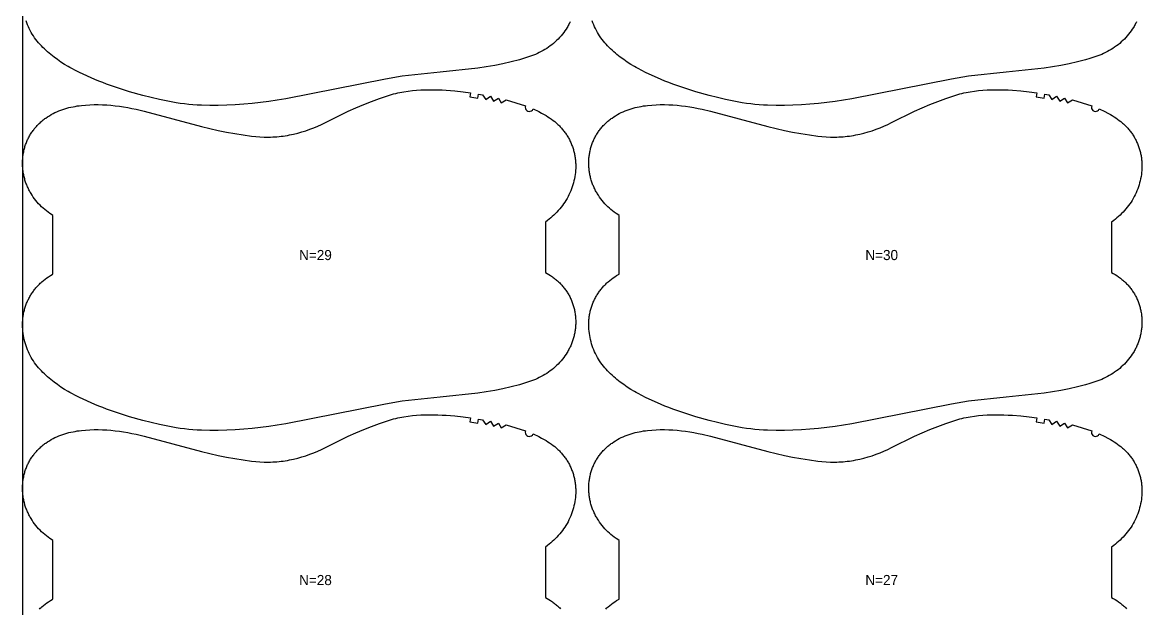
# Model space of a CAD drawing. Header units: inches. Extents: x -5 to 1955, y -83 to 1064.
# Drawn here: x -5 to 552, y 485 to 774 of the extents above; entities that cross this region are included whole.
import ezdxf

# ---------------------------------------------------------------- set-up
doc = ezdxf.new("R2010")
doc.units = ezdxf.units.IN

msp = doc.modelspace()

# ---------------------------------------------------------------- linework, layer by layer
at = {"layer": '1'}
for points in [[(-4.8683, -82.9227), (1954.9181, -82.9227), (1954.9181, 1063.9316), (-4.8683, 1063.9316), (-4.8683, -82.9227)], [(247.5715, 731.761), (250.3776, 730.4587), (251.7537, 729.7508), (253.1094, 729.0025), (254.0142, 728.4719), (254.9068, 727.9207), (255.785, 727.3476), (256.6469, 726.7513), (257.4902, 726.1307), (258.3131, 725.4845), (259.1134, 724.8114), (259.5044, 724.4644), (259.8891, 724.1102), (260.267, 723.7488), (260.6382, 723.3802), (261.0024, 723.0045), (261.3596, 722.622), (261.7096, 722.2328), (262.0523, 721.837), (262.3877, 721.4348), (262.7155, 721.0264), (263.0356, 720.6118), (263.348, 720.1913), (263.6525, 719.765), (263.949, 719.333), (264.2374, 718.8955), (264.5175, 718.4527), (264.7893, 718.0047), (265.0525, 717.5517), (265.3071, 717.0938), (265.5531, 716.6312), (265.7903, 716.164), (266.0186, 715.6925), (266.238, 715.2168), (266.4484, 714.737), (266.6498, 714.2535), (266.842, 713.7662), (267.0249, 713.2755), (267.1985, 712.7815), (267.3628, 712.2843), (267.5176, 711.7841), (267.6628, 711.2812), (267.7984, 710.7756), (267.9244, 710.2676), (268.0405, 709.7573), (268.1468, 709.245), (268.2434, 708.7307), (268.3302, 708.2146), (268.4074, 707.697), (268.4751, 707.178), (268.5332, 706.6578), (268.5819, 706.1365), (268.6213, 705.6144), (268.6514, 705.0916), (268.6723, 704.5682), (268.6867, 703.5208), (268.6653, 702.4733), (268.6084, 701.4274), (268.5167, 700.3842), (268.3908, 699.3448), (268.2311, 698.3101), (268.0383, 697.2809), (267.8129, 696.2581), (267.5554, 695.2427), (267.2663, 694.2354), (266.9463, 693.2373), (266.5957, 692.2492), (266.2147, 691.2724), (265.8034, 690.3082), (265.3617, 689.358), (264.8898, 688.4229), (264.3876, 687.5044), (263.8553, 686.6037), (263.2928, 685.7222), (262.7005, 684.8608), (262.08, 684.0193), (261.4332, 683.1973), (260.7622, 682.394), (260.0687, 681.6091), (259.3547, 680.842), (258.6222, 680.0921), (257.873, 679.3588), (257.1089, 678.6418), (256.3309, 677.9404), (255.5396, 677.2542), (254.7358, 676.5827), (253.6867, 675.7516), (253.6867, 650.9344), (254.5088, 650.4879), (255.4123, 649.9575), (256.2973, 649.3966), (257.1624, 648.8056), (257.5869, 648.4989), (258.0058, 648.1846), (258.419, 647.863), (258.8263, 647.5339), (259.2274, 647.1974), (259.6221, 646.8535), (260.0103, 646.5023), (260.3918, 646.1437), (260.7665, 645.7779), (261.134, 645.4049), (261.4944, 645.0249), (261.8474, 644.638), (262.1929, 644.2444), (262.5307, 643.8442), (262.8608, 643.4376), (263.1829, 643.0247), (263.4969, 642.6056), (263.8027, 642.1805), (264.1001, 641.7495), (264.3889, 641.3128), (264.669, 640.8705), (264.9403, 640.4228), (265.2027, 639.9698), (265.4558, 639.5117), (265.6997, 639.0485), (265.9343, 638.5806), (266.1595, 638.108), (266.3754, 637.631), (266.5818, 637.1499), (266.7787, 636.6647), (266.9661, 636.1758), (267.144, 635.6833), (267.3124, 635.1873), (267.4711, 634.6883), (267.6202, 634.1862), (267.7595, 633.6813), (267.8892, 633.1739), (268.0092, 632.6641), (268.1193, 632.1522), (268.2196, 631.6382), (268.3101, 631.1225), (268.3908, 630.6053), (268.4616, 630.0866), (268.5228, 629.5666), (268.5742, 629.0456), (268.6159, 628.5237), (268.648, 628.0011), (268.6705, 627.478), (268.6834, 626.9545), (268.6867, 626.4307), (268.6806, 625.907), (268.665, 625.3834), (268.64, 624.8602), (268.6056, 624.3374), (268.5619, 623.8153), (268.5088, 623.2941), (268.4464, 622.7739), (268.3748, 622.2549), (268.2939, 621.7373), (268.2038, 621.2212), (268.1044, 620.7069), (267.9959, 620.1945), (267.8781, 619.6841), (267.7512, 619.176), (267.6151, 618.6704), (267.4699, 618.1674), (267.3156, 617.6671), (267.1521, 617.1699), (266.9795, 616.6757), (266.7979, 616.185), (266.6071, 615.6977), (266.4074, 615.214), (266.1986, 614.7343), (265.9809, 614.2584), (265.7545, 613.7866), (265.5195, 613.319), (265.2761, 612.8556), (265.0244, 612.3966), (264.7646, 611.942), (264.4968, 611.4919), (263.938, 610.6058), (263.3492, 609.739), (262.7316, 608.8924), (262.0864, 608.0666), (261.4148, 607.2625), (260.7178, 606.4807), (259.9961, 605.7216), (259.2507, 604.986), (258.4824, 604.2743), (257.6921, 603.5872), (256.8807, 602.9251), (256.0489, 602.2888), (255.1978, 601.6785), (254.3284, 601.0946), (253.4417, 600.537), (252.5388, 600.0058), (251.6209, 599.501), (250.6891, 599.0228), (249.7443, 598.5711), (248.7877, 598.146), (247.8204, 597.7472), (246.8436, 597.3725), (245.8583, 597.0196), (244.8659, 596.6858), (242.8639, 596.0659), (240.8469, 595.4929), (236.7924, 594.4351), (232.7126, 593.4889), (228.6062, 592.6595), (224.4759, 591.9582), (220.3264, 591.3869), (201.58, 589.3975), (182.8445, 587.3075), (174.5743, 585.9662), (125.2664, 576.1737), (121.1306, 575.5076), (116.9826, 574.918), (108.6629, 573.9283), (104.4901, 573.5569), (100.3106, 573.2712), (96.1264, 573.0659), (91.9389, 572.9423), (87.7492, 572.9087), (83.5611, 572.9972), (81.4691, 573.0984), (79.3795, 573.2406), (77.2932, 573.4247), (75.2112, 573.6519), (73.1343, 573.9222), (71.0628, 574.233), (66.9371, 574.9621), (62.8353, 575.8132), (58.7559, 576.7661), (54.6975, 577.8056), (48.0808, 579.6938), (42.6569, 581.4024), (38.684, 582.7358), (36.7124, 583.4427), (34.7561, 584.1881), (32.8173, 584.9772), (30.8924, 585.8011), (23.2468, 589.2384), (21.3594, 590.146), (19.4987, 591.104), (18.5811, 591.6069), (17.6725, 592.1262), (15.882, 593.2115), (14.1273, 594.3552), (12.4079, 595.5527), (10.7247, 596.8007), (9.0827, 598.1015), (8.2789, 598.773), (7.4876, 599.4592), (6.7096, 600.1606), (5.9455, 600.8776), (5.1963, 601.6109), (4.4638, 602.3608), (3.7498, 603.1279), (3.0563, 603.9128), (2.3853, 604.7161), (1.7385, 605.5381), (1.118, 606.3796), (0.5257, 607.241), (-0.0368, 608.1225), (-0.5691, 609.0232), (-1.0713, 609.9417), (-1.5432, 610.8768), (-1.9849, 611.827), (-2.3962, 612.7912), (-2.7772, 613.768), (-3.1278, 614.7561), (-3.4478, 615.7542), (-3.7369, 616.7615), (-3.9944, 617.7769), (-4.2198, 618.7997), (-4.4126, 619.8289), (-4.5723, 620.8636), (-4.6982, 621.903), (-4.7899, 622.9462), (-4.8468, 623.9921), (-4.8683, 625.0396), (-4.8538, 626.0871), (-4.8329, 626.6104), (-4.8028, 627.1332), (-4.7634, 627.6553), (-4.7147, 628.1766), (-4.6566, 628.6968), (-4.5889, 629.2158), (-4.5117, 629.7334), (-4.4249, 630.2495), (-4.3283, 630.7638), (-4.222, 631.2761), (-4.1059, 631.7864), (-3.98, 632.2944), (-3.8443, 632.8), (-3.6991, 633.3029), (-3.5443, 633.8031), (-3.3801, 634.3003), (-3.2064, 634.7943), (-3.0235, 635.285), (-2.8313, 635.7723), (-2.63, 636.2558), (-2.4195, 636.7356), (-2.2001, 637.2113), (-1.9718, 637.6828), (-1.7346, 638.15), (-1.4887, 638.6126), (-1.234, 639.0705), (-0.9708, 639.5236), (-0.699, 639.9715), (-0.4189, 640.4144), (-0.1305, 640.8518), (0.166, 641.2838), (0.4705, 641.7101), (0.7829, 642.1306), (1.103, 642.5452), (1.4308, 642.9536), (1.7662, 643.3558), (2.1089, 643.7516), (2.4589, 644.1408), (2.8161, 644.5233), (3.1803, 644.899), (3.5515, 645.2676), (3.9294, 645.629), (4.314, 645.9832), (4.7051, 646.3302), (5.5054, 647.0033), (6.3282, 647.6495), (7.1716, 648.2701), (8.0335, 648.8664), (8.9117, 649.4395), (9.8043, 649.9907), (10.1317, 650.1827), (10.1317, 679.1723), (9.4901, 679.5758), (8.6207, 680.1597), (7.7696, 680.77), (6.9378, 681.4063), (6.1264, 682.0684), (5.3361, 682.7555), (4.5678, 683.4672), (3.8224, 684.2028), (3.1007, 684.9619), (2.4037, 685.7437), (1.7321, 686.5478), (1.0869, 687.3736), (0.4693, 688.2202), (-0.1195, 689.087), (-0.6784, 689.9731), (-0.9461, 690.4232), (-1.2059, 690.8778), (-1.4576, 691.3368), (-1.701, 691.8002), (-1.936, 692.2678), (-2.1624, 692.7396), (-2.3801, 693.2154), (-2.5889, 693.6952), (-2.7886, 694.1788), (-2.9794, 694.6661), (-3.161, 695.1569), (-3.3336, 695.6511), (-3.4971, 696.1483), (-3.6514, 696.6486), (-3.7966, 697.1516), (-3.9327, 697.6572), (-4.0596, 698.1653), (-4.1774, 698.6757), (-4.2859, 699.1881), (-4.3853, 699.7024), (-4.4754, 700.2185), (-4.5563, 700.7361), (-4.6279, 701.2551), (-4.6903, 701.7753), (-4.7434, 702.2965), (-4.7871, 702.8186), (-4.8215, 703.3414), (-4.8465, 703.8646), (-4.8621, 704.3882), (-4.8683, 704.9119), (-4.8649, 705.4357), (-4.852, 705.9592), (-4.8295, 706.4823), (-4.7974, 707.0049), (-4.7557, 707.5268), (-4.7043, 708.0478), (-4.6431, 708.5678), (-4.5723, 709.0865), (-4.4916, 709.6037), (-4.4011, 710.1194), (-4.3008, 710.6333), (-4.1907, 711.1453), (-4.0707, 711.6551), (-3.9411, 712.1625), (-3.8017, 712.6674), (-3.6526, 713.1694), (-3.4939, 713.6685), (-3.3255, 714.1645), (-3.1476, 714.657), (-2.9602, 715.1459), (-2.7633, 715.6311), (-2.5569, 716.1122), (-2.341, 716.5892), (-2.1158, 717.0617), (-1.8812, 717.5297), (-1.6373, 717.9929), (-1.3842, 718.451), (-1.1219, 718.904), (-0.8506, 719.3517), (-0.5704, 719.794), (-0.2816, 720.2307), (0.0158, 720.6617), (0.3216, 721.0868), (0.6356, 721.5059), (0.9577, 721.9188), (1.2877, 722.3254), (1.6256, 722.7256), (1.9711, 723.1192), (2.3241, 723.5061), (2.6845, 723.8861), (3.052, 724.2591), (3.4266, 724.6249), (3.8082, 724.9835), (4.1964, 725.3347), (4.5911, 725.6786), (4.9922, 726.0151), (5.3995, 726.3442), (5.8126, 726.6658), (6.2316, 726.9801), (6.6561, 727.2868), (7.5211, 727.8778), (8.4062, 728.4387), (9.3097, 728.9691), (10.2302, 729.4691), (11.1662, 729.9383), (12.1166, 730.3774), (13.0801, 730.7867), (14.0556, 731.1667), (15.042, 731.518), (16.0381, 731.841), (17.0429, 732.1363), (18.055, 732.4044), (19.0736, 732.6458), (20.0978, 732.8617), (21.127, 733.0536), (22.1604, 733.2226), (23.1976, 733.37), (24.2377, 733.4973), (26.3243, 733.6965), (28.4154, 733.8291), (30.5089, 733.8979), (32.6032, 733.9043), (34.6965, 733.8496), (36.7874, 733.7356), (38.875, 733.5665), (40.9584, 733.3468), (43.0368, 733.0811), (45.1094, 732.7731), (47.175, 732.423), (49.2324, 732.0298), (51.2807, 731.5927), (55.3499, 730.6003), (83.6945, 723.075), (87.7681, 722.0968), (91.8587, 721.1916), (95.9658, 720.3655), (100.0874, 719.6159), (104.2223, 718.946), (108.3746, 718.3907), (110.4587, 718.1704), (112.5471, 718.001), (114.6385, 717.8941), (115.685, 717.8677), (116.7316, 717.8612), (117.7783, 717.8758), (118.8247, 717.9115), (119.8703, 717.9679), (120.9148, 718.0446), (121.9578, 718.1413), (122.9988, 718.2576), (124.0375, 718.3933), (125.0734, 718.5478), (126.1062, 718.721), (127.1357, 718.9121), (129.1845, 719.3465), (131.2185, 719.8468), (133.2369, 720.4087), (135.2384, 721.0288), (137.2207, 721.7069), (139.1815, 722.4436), (141.1182, 723.2396), (143.0299, 724.093), (144.9213, 724.992), (156.1649, 730.6102), (159.9785, 732.3435), (163.8388, 733.9717), (167.7346, 735.5103), (171.6644, 736.9632), (173.6427, 737.6552), (175.6326, 738.311), (177.6373, 738.9158), (178.6462, 739.1943), (179.6598, 739.4545), (180.6785, 739.6948), (181.7019, 739.9155), (182.7295, 740.117), (183.7608, 740.2999), (185.8328, 740.6121), (187.9139, 740.8564), (190.0006, 741.0377), (192.0913, 741.162), (194.1846, 741.2358), (196.2793, 741.2656), (198.3741, 741.2567), (200.4683, 741.21), (202.5611, 741.1251), (204.6519, 741.0017), (208.8255, 740.6453), (212.9884, 740.1729), (216.6596, 739.6846), (216.3787, 737.7044), (220.2927, 737.1089), (220.614, 739.0829), (222.5863, 738.7508), (224.1874, 736.4298), (226.5182, 738.0157), (228.0542, 735.6532), (230.4277, 737.1712), (231.8896, 734.7628), (234.3091, 736.2061), (239.0998, 734.7783), (243.8571, 733.243), (243.728, 732.6365), (243.7908, 732.0196), (244.0396, 731.4517), (244.4504, 730.9872), (244.9837, 730.6709), (245.5883, 730.5332), (246.206, 730.5873), (246.7774, 730.8281), (247.2476, 731.2323), (247.5715, 731.761)], [(527.5715, 731.761), (530.3776, 730.4587), (531.7537, 729.7508), (533.1094, 729.0025), (534.0142, 728.4719), (534.9068, 727.9207), (535.785, 727.3476), (536.6469, 726.7513), (537.4902, 726.1307), (538.3131, 725.4845), (539.1134, 724.8114), (539.5044, 724.4644), (539.8891, 724.1102), (540.267, 723.7488), (540.6382, 723.3802), (541.0024, 723.0045), (541.3596, 722.622), (541.7096, 722.2328), (542.0523, 721.837), (542.3877, 721.4348), (542.7155, 721.0264), (543.0356, 720.6118), (543.348, 720.1913), (543.6525, 719.765), (543.949, 719.333), (544.2374, 718.8955), (544.5175, 718.4527), (544.7893, 718.0047), (545.0525, 717.5517), (545.3071, 717.0938), (545.5531, 716.6312), (545.7903, 716.164), (546.0186, 715.6925), (546.238, 715.2168), (546.4484, 714.737), (546.6498, 714.2535), (546.842, 713.7662), (547.0249, 713.2755), (547.1985, 712.7815), (547.3628, 712.2843), (547.5176, 711.7841), (547.6628, 711.2812), (547.7984, 710.7756), (547.9244, 710.2676), (548.0405, 709.7573), (548.1468, 709.245), (548.2434, 708.7307), (548.3302, 708.2146), (548.4074, 707.697), (548.4751, 707.178), (548.5332, 706.6578), (548.5819, 706.1365), (548.6213, 705.6144), (548.6514, 705.0916), (548.6723, 704.5682), (548.6867, 703.5208), (548.6653, 702.4733), (548.6084, 701.4274), (548.5167, 700.3842), (548.3908, 699.3448), (548.2311, 698.3101), (548.0383, 697.2809), (547.8129, 696.2581), (547.5554, 695.2427), (547.2663, 694.2354), (546.9463, 693.2373), (546.5957, 692.2492), (546.2147, 691.2724), (545.8034, 690.3082), (545.3617, 689.358), (544.8898, 688.4229), (544.3876, 687.5044), (543.8553, 686.6037), (543.2928, 685.7222), (542.7005, 684.8608), (542.08, 684.0193), (541.4332, 683.1973), (540.7622, 682.394), (540.0687, 681.6091), (539.3547, 680.842), (538.6222, 680.0921), (537.873, 679.3588), (537.1089, 678.6418), (536.3309, 677.9404), (535.5396, 677.2542), (534.7358, 676.5827), (533.6867, 675.7516), (533.6867, 650.9344), (534.5088, 650.4879), (535.4123, 649.9575), (536.2973, 649.3966), (537.1624, 648.8056), (537.5869, 648.4989), (538.0058, 648.1846), (538.419, 647.863), (538.8263, 647.5339), (539.2274, 647.1974), (539.6221, 646.8535), (540.0103, 646.5023), (540.3918, 646.1437), (540.7665, 645.7779), (541.134, 645.4049), (541.4944, 645.0249), (541.8474, 644.638), (542.1929, 644.2444), (542.5307, 643.8442), (542.8608, 643.4376), (543.1829, 643.0247), (543.4969, 642.6056), (543.8027, 642.1805), (544.1001, 641.7495), (544.3889, 641.3128), (544.669, 640.8705), (544.9403, 640.4228), (545.2027, 639.9698), (545.4558, 639.5117), (545.6997, 639.0485), (545.9343, 638.5806), (546.1595, 638.108), (546.3754, 637.631), (546.5818, 637.1499), (546.7787, 636.6647), (546.9661, 636.1758), (547.144, 635.6833), (547.3124, 635.1873), (547.4711, 634.6883), (547.6202, 634.1862), (547.7595, 633.6813), (547.8892, 633.1739), (548.0092, 632.6641), (548.1193, 632.1522), (548.2196, 631.6382), (548.3101, 631.1225), (548.3908, 630.6053), (548.4616, 630.0866), (548.5228, 629.5666), (548.5742, 629.0456), (548.6159, 628.5237), (548.648, 628.0011), (548.6705, 627.478), (548.6834, 626.9545), (548.6867, 626.4307), (548.6806, 625.907), (548.665, 625.3834), (548.64, 624.8602), (548.6056, 624.3374), (548.5619, 623.8153), (548.5088, 623.2941), (548.4464, 622.7739), (548.3748, 622.2549), (548.2939, 621.7373), (548.2038, 621.2212), (548.1044, 620.7069), (547.9959, 620.1945), (547.8781, 619.6841), (547.7512, 619.176), (547.6151, 618.6704), (547.4699, 618.1674), (547.3156, 617.6671), (547.1521, 617.1699), (546.9795, 616.6757), (546.7979, 616.185), (546.6071, 615.6977), (546.4074, 615.214), (546.1986, 614.7343), (545.9809, 614.2584), (545.7545, 613.7866), (545.5195, 613.319), (545.2761, 612.8556), (545.0244, 612.3966), (544.7646, 611.942), (544.4968, 611.4919), (543.938, 610.6058), (543.3492, 609.739), (542.7316, 608.8924), (542.0864, 608.0666), (541.4148, 607.2625), (540.7178, 606.4807), (539.9961, 605.7216), (539.2507, 604.986), (538.4824, 604.2743), (537.6921, 603.5872), (536.8807, 602.9251), (536.0489, 602.2888), (535.1978, 601.6785), (534.3284, 601.0946), (533.4417, 600.537), (532.5388, 600.0058), (531.6209, 599.501), (530.6891, 599.0228), (529.7443, 598.5711), (528.7877, 598.146), (527.8204, 597.7472), (526.8436, 597.3725), (525.8583, 597.0196), (524.8659, 596.6858), (522.8639, 596.0659), (520.8469, 595.4929), (516.7924, 594.4351), (512.7126, 593.4889), (508.6062, 592.6595), (504.4759, 591.9582), (500.3264, 591.3869), (481.58, 589.3975), (462.8445, 587.3075), (454.5743, 585.9662), (405.2664, 576.1737), (401.1306, 575.5076), (396.9826, 574.918), (388.6629, 573.9283), (384.4901, 573.5569), (380.3106, 573.2712), (376.1264, 573.0659), (371.9389, 572.9423), (367.7492, 572.9087), (363.5611, 572.9972), (361.4691, 573.0984), (359.3795, 573.2406), (357.2932, 573.4247), (355.2112, 573.6519), (353.1343, 573.9222), (351.0628, 574.233), (346.9371, 574.9621), (342.8353, 575.8132), (338.7559, 576.7661), (334.6975, 577.8056), (328.0808, 579.6938), (322.6569, 581.4024), (318.684, 582.7358), (316.7124, 583.4427), (314.7561, 584.1881), (312.8173, 584.9772), (310.8924, 585.8011), (303.2468, 589.2384), (301.3594, 590.146), (299.4987, 591.104), (298.5811, 591.6069), (297.6725, 592.1262), (295.882, 593.2115), (294.1273, 594.3552), (292.4079, 595.5527), (290.7247, 596.8007), (289.0827, 598.1015), (288.2789, 598.773), (287.4876, 599.4592), (286.7096, 600.1606), (285.9455, 600.8776), (285.1963, 601.6109), (284.4638, 602.3608), (283.7498, 603.1279), (283.0563, 603.9128), (282.3853, 604.7161), (281.7385, 605.5381), (281.118, 606.3796), (280.5257, 607.241), (279.9632, 608.1225), (279.4309, 609.0232), (278.9287, 609.9417), (278.4568, 610.8768), (278.0151, 611.827), (277.6038, 612.7912), (277.2228, 613.768), (276.8722, 614.7561), (276.5522, 615.7542), (276.2631, 616.7615), (276.0056, 617.7769), (275.7802, 618.7997), (275.5874, 619.8289), (275.4277, 620.8636), (275.3018, 621.903), (275.2101, 622.9462), (275.1532, 623.9921), (275.1317, 625.0396), (275.1462, 626.0871), (275.1671, 626.6104), (275.1972, 627.1332), (275.2366, 627.6553), (275.2853, 628.1766), (275.3434, 628.6968), (275.4111, 629.2158), (275.4883, 629.7334), (275.5751, 630.2495), (275.6717, 630.7638), (275.778, 631.2761), (275.8941, 631.7864), (276.02, 632.2944), (276.1557, 632.8), (276.3009, 633.3029), (276.4557, 633.8031), (276.6199, 634.3003), (276.7936, 634.7943), (276.9765, 635.285), (277.1687, 635.7723), (277.37, 636.2558), (277.5805, 636.7356), (277.7999, 637.2113), (278.0282, 637.6828), (278.2654, 638.15), (278.5113, 638.6126), (278.766, 639.0705), (279.0292, 639.5236), (279.301, 639.9715), (279.5811, 640.4144), (279.8695, 640.8518), (280.166, 641.2838), (280.4705, 641.7101), (280.7829, 642.1306), (281.103, 642.5452), (281.4308, 642.9536), (281.7662, 643.3558), (282.1089, 643.7516), (282.4589, 644.1408), (282.8161, 644.5233), (283.1803, 644.899), (283.5515, 645.2676), (283.9294, 645.629), (284.314, 645.9832), (284.7051, 646.3302), (285.5054, 647.0033), (286.3282, 647.6495), (287.1716, 648.2701), (288.0335, 648.8664), (288.9117, 649.4395), (289.8043, 649.9907), (290.1317, 650.1827), (290.1317, 679.1723), (289.4901, 679.5758), (288.6207, 680.1597), (287.7696, 680.77), (286.9378, 681.4063), (286.1264, 682.0684), (285.3361, 682.7555), (284.5678, 683.4672), (283.8224, 684.2028), (283.1007, 684.9619), (282.4037, 685.7437), (281.7321, 686.5478), (281.0869, 687.3736), (280.4693, 688.2202), (279.8805, 689.087), (279.3216, 689.9731), (279.0539, 690.4232), (278.7941, 690.8778), (278.5424, 691.3368), (278.299, 691.8002), (278.064, 692.2678), (277.8376, 692.7396), (277.6199, 693.2154), (277.4111, 693.6952), (277.2114, 694.1788), (277.0206, 694.6661), (276.839, 695.1569), (276.6664, 695.6511), (276.5029, 696.1483), (276.3486, 696.6486), (276.2034, 697.1516), (276.0673, 697.6572), (275.9404, 698.1653), (275.8226, 698.6757), (275.7141, 699.1881), (275.6147, 699.7024), (275.5246, 700.2185), (275.4437, 700.7361), (275.3721, 701.2551), (275.3097, 701.7753), (275.2566, 702.2965), (275.2129, 702.8186), (275.1785, 703.3414), (275.1535, 703.8646), (275.1379, 704.3882), (275.1317, 704.9119), (275.1351, 705.4357), (275.148, 705.9592), (275.1705, 706.4823), (275.2026, 707.0049), (275.2443, 707.5268), (275.2957, 708.0478), (275.3569, 708.5678), (275.4277, 709.0865), (275.5084, 709.6037), (275.5989, 710.1194), (275.6992, 710.6333), (275.8093, 711.1453), (275.9293, 711.6551), (276.0589, 712.1625), (276.1983, 712.6674), (276.3474, 713.1694), (276.5061, 713.6685), (276.6745, 714.1645), (276.8524, 714.657), (277.0398, 715.1459), (277.2367, 715.6311), (277.4431, 716.1122), (277.659, 716.5892), (277.8842, 717.0617), (278.1188, 717.5297), (278.3627, 717.9929), (278.6158, 718.451), (278.8781, 718.904), (279.1494, 719.3517), (279.4296, 719.794), (279.7184, 720.2307), (280.0158, 720.6617), (280.3216, 721.0868), (280.6356, 721.5059), (280.9577, 721.9188), (281.2877, 722.3254), (281.6256, 722.7256), (281.9711, 723.1192), (282.3241, 723.5061), (282.6845, 723.8861), (283.052, 724.2591), (283.4266, 724.6249), (283.8082, 724.9835), (284.1964, 725.3347), (284.5911, 725.6786), (284.9922, 726.0151), (285.3995, 726.3442), (285.8126, 726.6658), (286.2316, 726.9801), (286.6561, 727.2868), (287.5211, 727.8778), (288.4062, 728.4387), (289.3097, 728.9691), (290.2302, 729.4691), (291.1662, 729.9383), (292.1166, 730.3774), (293.0801, 730.7867), (294.0556, 731.1667), (295.042, 731.518), (296.0381, 731.841), (297.0429, 732.1363), (298.055, 732.4044), (299.0736, 732.6458), (300.0978, 732.8617), (301.127, 733.0536), (302.1604, 733.2226), (303.1976, 733.37), (304.2377, 733.4973), (306.3243, 733.6965), (308.4154, 733.8291), (310.5089, 733.8979), (312.6032, 733.9043), (314.6965, 733.8496), (316.7874, 733.7356), (318.875, 733.5665), (320.9584, 733.3468), (323.0368, 733.0811), (325.1094, 732.7731), (327.175, 732.423), (329.2324, 732.0298), (331.2807, 731.5927), (335.3499, 730.6003), (363.6945, 723.075), (367.7681, 722.0968), (371.8587, 721.1916), (375.9658, 720.3655), (380.0874, 719.6159), (384.2223, 718.946), (388.3746, 718.3907), (390.4587, 718.1704), (392.5471, 718.001), (394.6385, 717.8941), (395.685, 717.8677), (396.7316, 717.8612), (397.7783, 717.8758), (398.8247, 717.9115), (399.8703, 717.9679), (400.9148, 718.0446), (401.9578, 718.1413), (402.9988, 718.2576), (404.0375, 718.3933), (405.0734, 718.5478), (406.1062, 718.721), (407.1357, 718.9121), (409.1845, 719.3465), (411.2185, 719.8468), (413.2369, 720.4087), (415.2384, 721.0288), (417.2207, 721.7069), (419.1815, 722.4436), (421.1182, 723.2396), (423.0299, 724.093), (424.9213, 724.992), (436.1649, 730.6102), (439.9785, 732.3435), (443.8388, 733.9717), (447.7346, 735.5103), (451.6644, 736.9632), (453.6427, 737.6552), (455.6326, 738.311), (457.6373, 738.9158), (458.6462, 739.1943), (459.6598, 739.4545), (460.6785, 739.6948), (461.7019, 739.9155), (462.7295, 740.117), (463.7608, 740.2999), (465.8328, 740.6121), (467.9139, 740.8564), (470.0006, 741.0377), (472.0913, 741.162), (474.1846, 741.2358), (476.2793, 741.2656), (478.3741, 741.2567), (480.4683, 741.21), (482.5611, 741.1251), (484.6519, 741.0017), (488.8255, 740.6453), (492.9884, 740.1729), (496.6596, 739.6846), (496.3787, 737.7044), (500.2927, 737.1089), (500.614, 739.0829), (502.5863, 738.7508), (504.1874, 736.4298), (506.5182, 738.0157), (508.0542, 735.6532), (510.4277, 737.1712), (511.8896, 734.7628), (514.3091, 736.2061), (519.0998, 734.7783), (523.8571, 733.243), (523.728, 732.6365), (523.7908, 732.0196), (524.0396, 731.4517), (524.4504, 730.9872), (524.9837, 730.6709), (525.5883, 730.5332), (526.206, 730.5873), (526.7774, 730.8281), (527.2476, 731.2323), (527.5715, 731.761)]]:
    msp.add_lwpolyline(points, close=True, dxfattribs=at)
for points in [[(265.9809, 774.8414), (265.7545, 774.3696), (265.5195, 773.902), (265.2761, 773.4386), (265.0244, 772.9796), (264.7646, 772.525), (264.4968, 772.0749), (263.938, 771.1888), (263.3492, 770.322), (262.7316, 769.4754), (262.0864, 768.6496), (261.4148, 767.8455), (260.7178, 767.0637), (259.9961, 766.3046), (259.2507, 765.569), (258.4824, 764.8573), (257.6921, 764.1702), (256.8807, 763.5081), (256.0489, 762.8718), (255.1978, 762.2615), (254.3284, 761.6776), (253.4417, 761.12), (252.5388, 760.5888), (251.6209, 760.084), (250.6891, 759.6058), (249.7443, 759.1541), (248.7877, 758.729), (247.8204, 758.3302), (246.8436, 757.9555), (245.8583, 757.6026), (244.8659, 757.2688), (242.8639, 756.6489), (240.8469, 756.0759), (236.7924, 755.0181), (232.7126, 754.0719), (228.6062, 753.2425), (224.4759, 752.5412), (220.3264, 751.9699), (201.58, 749.9805), (182.8445, 747.8905), (174.5743, 746.5492), (125.2664, 736.7567), (121.1306, 736.0906), (116.9826, 735.501), (108.6629, 734.5113), (104.4901, 734.1399), (100.3106, 733.8542), (96.1264, 733.6489), (91.9389, 733.5253), (87.7492, 733.4917), (83.5611, 733.5802), (81.4691, 733.6814), (79.3795, 733.8236), (77.2932, 734.0077), (75.2112, 734.2349), (73.1343, 734.5052), (71.0628, 734.816), (66.9371, 735.5451), (62.8353, 736.3962), (58.7559, 737.3491), (54.6975, 738.3886), (48.0808, 740.2768), (42.6569, 741.9854), (38.684, 743.3188), (36.7124, 744.0257), (34.7561, 744.7711), (32.8173, 745.5602), (30.8924, 746.3841), (23.2468, 749.8214), (21.3594, 750.729), (19.4987, 751.687), (18.5811, 752.1899), (17.6725, 752.7092), (15.882, 753.7945), (14.1273, 754.9382), (12.4079, 756.1357), (10.7247, 757.3837), (9.0827, 758.6845), (8.2789, 759.356), (7.4876, 760.0422), (6.7096, 760.7436), (5.9455, 761.4606), (5.1963, 762.1939), (4.4638, 762.9438), (3.7498, 763.7109), (3.0563, 764.4958), (2.3853, 765.2991), (1.7385, 766.1211), (1.118, 766.9626), (0.5257, 767.824), (-0.0368, 768.7055), (-0.5691, 769.6062), (-1.0713, 770.5247), (-1.5432, 771.4598), (-1.9849, 772.41), (-2.3962, 773.3742), (-2.7772, 774.351), (-3.1278, 775.3391)], [(545.9809, 774.8414), (545.7545, 774.3696), (545.5195, 773.902), (545.2761, 773.4386), (545.0244, 772.9796), (544.7646, 772.525), (544.4968, 772.0749), (543.938, 771.1888), (543.3492, 770.322), (542.7316, 769.4754), (542.0864, 768.6496), (541.4148, 767.8455), (540.7178, 767.0637), (539.9961, 766.3046), (539.2507, 765.569), (538.4824, 764.8573), (537.6921, 764.1702), (536.8807, 763.5081), (536.0489, 762.8718), (535.1978, 762.2615), (534.3284, 761.6776), (533.4417, 761.12), (532.5388, 760.5888), (531.6209, 760.084), (530.6891, 759.6058), (529.7443, 759.1541), (528.7877, 758.729), (527.8204, 758.3302), (526.8436, 757.9555), (525.8583, 757.6026), (524.8659, 757.2688), (522.8639, 756.6489), (520.8469, 756.0759), (516.7924, 755.0181), (512.7126, 754.0719), (508.6062, 753.2425), (504.4759, 752.5412), (500.3264, 751.9699), (481.58, 749.9805), (462.8445, 747.8905), (454.5743, 746.5492), (405.2664, 736.7567), (401.1306, 736.0906), (396.9826, 735.501), (388.6629, 734.5113), (384.4901, 734.1399), (380.3106, 733.8542), (376.1264, 733.6489), (371.9389, 733.5253), (367.7492, 733.4917), (363.5611, 733.5802), (361.4691, 733.6814), (359.3795, 733.8236), (357.2932, 734.0077), (355.2112, 734.2349), (353.1343, 734.5052), (351.0628, 734.816), (346.9371, 735.5451), (342.8353, 736.3962), (338.7559, 737.3491), (334.6975, 738.3886), (328.0808, 740.2768), (322.6569, 741.9854), (318.684, 743.3188), (316.7124, 744.0257), (314.7561, 744.7711), (312.8173, 745.5602), (310.8924, 746.3841), (303.2468, 749.8214), (301.3594, 750.729), (299.4987, 751.687), (298.5811, 752.1899), (297.6725, 752.7092), (295.882, 753.7945), (294.1273, 754.9382), (292.4079, 756.1357), (290.7247, 757.3837), (289.0827, 758.6845), (288.2789, 759.356), (287.4876, 760.0422), (286.7096, 760.7436), (285.9455, 761.4606), (285.1963, 762.1939), (284.4638, 762.9438), (283.7498, 763.7109), (283.0563, 764.4958), (282.3853, 765.2991), (281.7385, 766.1211), (281.118, 766.9626), (280.5257, 767.824), (279.9632, 768.7055), (279.4309, 769.6062), (278.9287, 770.5247), (278.4568, 771.4598), (278.0151, 772.41), (277.6038, 773.3742), (277.2228, 774.351), (276.8722, 775.3391)], [(3.5515, 484.6846), (3.9294, 485.046), (4.314, 485.4002), (4.7051, 485.7472), (5.5054, 486.4203), (6.3282, 487.0665), (7.1716, 487.6871), (8.0335, 488.2834), (8.9117, 488.8565), (9.8043, 489.4077), (10.1317, 489.5997), (10.1317, 518.5893), (9.4901, 518.9928), (8.6207, 519.5767), (7.7696, 520.187), (6.9378, 520.8233), (6.1264, 521.4854), (5.3361, 522.1725), (4.5678, 522.8842), (3.8224, 523.6198), (3.1007, 524.3789), (2.4037, 525.1607), (1.7321, 525.9648), (1.0869, 526.7906), (0.4693, 527.6372), (-0.1195, 528.504), (-0.6784, 529.3901), (-0.9461, 529.8402), (-1.2059, 530.2948), (-1.4576, 530.7538), (-1.701, 531.2172), (-1.936, 531.6848), (-2.1624, 532.1566), (-2.3801, 532.6324), (-2.5889, 533.1122), (-2.7886, 533.5958), (-2.9794, 534.0831), (-3.161, 534.5739), (-3.3336, 535.0681), (-3.4971, 535.5653), (-3.6514, 536.0656), (-3.7966, 536.5686), (-3.9327, 537.0742), (-4.0596, 537.5823), (-4.1774, 538.0927), (-4.2859, 538.6051), (-4.3853, 539.1194), (-4.4754, 539.6355), (-4.5563, 540.1531), (-4.6279, 540.6721), (-4.6903, 541.1923), (-4.7434, 541.7135), (-4.7871, 542.2356), (-4.8215, 542.7584), (-4.8465, 543.2816), (-4.8621, 543.8052), (-4.8683, 544.3289), (-4.8649, 544.8527), (-4.852, 545.3762), (-4.8295, 545.8993), (-4.7974, 546.4219), (-4.7557, 546.9438), (-4.7043, 547.4648), (-4.6431, 547.9848), (-4.5723, 548.5035), (-4.4916, 549.0207), (-4.4011, 549.5364), (-4.3008, 550.0503), (-4.1907, 550.5623), (-4.0707, 551.0721), (-3.9411, 551.5795), (-3.8017, 552.0844), (-3.6526, 552.5864), (-3.4939, 553.0855), (-3.3255, 553.5815), (-3.1476, 554.074), (-2.9602, 554.5629), (-2.7633, 555.0481), (-2.5569, 555.5292), (-2.341, 556.0062), (-2.1158, 556.4787), (-1.8812, 556.9467), (-1.6373, 557.4099), (-1.3842, 557.868), (-1.1219, 558.321), (-0.8506, 558.7687), (-0.5704, 559.211), (-0.2816, 559.6477), (0.0158, 560.0787), (0.3216, 560.5038), (0.6356, 560.9229), (0.9577, 561.3358), (1.2877, 561.7424), (1.6256, 562.1426), (1.9711, 562.5362), (2.3241, 562.9231), (2.6845, 563.3031), (3.052, 563.6761), (3.4266, 564.0419), (3.8082, 564.4005), (4.1964, 564.7517), (4.5911, 565.0956), (4.9922, 565.4321), (5.3995, 565.7612), (5.8126, 566.0828), (6.2316, 566.3971), (6.6561, 566.7038), (7.5211, 567.2948), (8.4062, 567.8557), (9.3097, 568.3861), (10.2302, 568.8861), (11.1662, 569.3553), (12.1166, 569.7944), (13.0801, 570.2037), (14.0556, 570.5837), (15.042, 570.935), (16.0381, 571.258), (17.0429, 571.5533), (18.055, 571.8214), (19.0736, 572.0628), (20.0978, 572.2787), (21.127, 572.4706), (22.1604, 572.6396), (23.1976, 572.787), (24.2377, 572.9143), (26.3243, 573.1135), (28.4154, 573.2461), (30.5089, 573.3149), (32.6032, 573.3213), (34.6965, 573.2666), (36.7874, 573.1526), (38.875, 572.9835), (40.9584, 572.7638), (43.0368, 572.4981), (45.1094, 572.1901), (47.175, 571.84), (49.2324, 571.4468), (51.2807, 571.0097), (55.3499, 570.0173), (83.6945, 562.492), (87.7681, 561.5138), (91.8587, 560.6086), (95.9658, 559.7825), (100.0874, 559.0329), (104.2223, 558.363), (108.3746, 557.8077), (110.4587, 557.5874), (112.5471, 557.418), (114.6385, 557.3111), (115.685, 557.2847), (116.7316, 557.2782), (117.7783, 557.2928), (118.8247, 557.3285), (119.8703, 557.3849), (120.9148, 557.4616), (121.9578, 557.5583), (122.9988, 557.6746), (124.0375, 557.8103), (125.0734, 557.9648), (126.1062, 558.138), (127.1357, 558.3291), (129.1845, 558.7635), (131.2185, 559.2638), (133.2369, 559.8257), (135.2384, 560.4458), (137.2207, 561.1239), (139.1815, 561.8606), (141.1182, 562.6566), (143.0299, 563.51), (144.9213, 564.409), (156.1649, 570.0272), (159.9785, 571.7605), (163.8388, 573.3887), (167.7346, 574.9273), (171.6644, 576.3802), (173.6427, 577.0722), (175.6326, 577.728), (177.6373, 578.3328), (178.6462, 578.6113), (179.6598, 578.8715), (180.6785, 579.1118), (181.7019, 579.3325), (182.7295, 579.534), (183.7608, 579.7169), (185.8328, 580.0291), (187.9139, 580.2734), (190.0006, 580.4547), (192.0913, 580.579), (194.1846, 580.6528), (196.2793, 580.6826), (198.3741, 580.6737), (200.4683, 580.627), (202.5611, 580.5421), (204.6519, 580.4187), (208.8255, 580.0623), (212.9884, 579.5899), (216.6596, 579.1016), (216.3787, 577.1214), (220.2927, 576.5259), (220.614, 578.4999), (222.5863, 578.1678), (224.1874, 575.8468), (226.5182, 577.4327), (228.0542, 575.0702), (230.4277, 576.5882), (231.8896, 574.1798), (234.3091, 575.6231), (239.0998, 574.1953), (243.8571, 572.66), (243.728, 572.0535), (243.7908, 571.4366), (244.0396, 570.8687), (244.4504, 570.4042), (244.9837, 570.0879), (245.5883, 569.9502), (246.206, 570.0043), (246.7774, 570.2451), (247.2476, 570.6493), (247.5715, 571.178), (247.5715, 571.178), (250.3776, 569.8757), (251.7537, 569.1678), (253.1094, 568.4195), (254.0142, 567.8889), (254.9068, 567.3377), (255.785, 566.7646), (256.6469, 566.1683), (257.4902, 565.5477), (258.3131, 564.9015), (259.1134, 564.2284), (259.5044, 563.8814), (259.8891, 563.5272), (260.267, 563.1658), (260.6382, 562.7972), (261.0024, 562.4215), (261.3596, 562.039), (261.7096, 561.6498), (262.0523, 561.254), (262.3877, 560.8518), (262.7155, 560.4434), (263.0356, 560.0288), (263.348, 559.6083), (263.6525, 559.182), (263.949, 558.75), (264.2374, 558.3125), (264.5175, 557.8697), (264.7893, 557.4217), (265.0525, 556.9687), (265.3071, 556.5108), (265.5531, 556.0482), (265.7903, 555.581), (266.0186, 555.1095), (266.238, 554.6338), (266.4484, 554.154), (266.6498, 553.6705), (266.842, 553.1832), (267.0249, 552.6925), (267.1985, 552.1985), (267.3628, 551.7013), (267.5176, 551.2011), (267.6628, 550.6982), (267.7984, 550.1926), (267.9244, 549.6846), (268.0405, 549.1743), (268.1468, 548.662), (268.2434, 548.1477), (268.3302, 547.6316), (268.4074, 547.114), (268.4751, 546.595), (268.5332, 546.0748), (268.5819, 545.5535), (268.6213, 545.0314), (268.6514, 544.5086), (268.6723, 543.9852), (268.6867, 542.9378), (268.6653, 541.8903), (268.6084, 540.8444), (268.5167, 539.8012), (268.3908, 538.7618), (268.2311, 537.7271), (268.0383, 536.6979), (267.8129, 535.6751), (267.5554, 534.6597), (267.2663, 533.6524), (266.9463, 532.6543), (266.5957, 531.6662), (266.2147, 530.6894), (265.8034, 529.7252), (265.3617, 528.775), (264.8898, 527.8399), (264.3876, 526.9214), (263.8553, 526.0207), (263.2928, 525.1392), (262.7005, 524.2778), (262.08, 523.4363), (261.4332, 522.6143), (260.7622, 521.811), (260.0687, 521.0261), (259.3547, 520.259), (258.6222, 519.5091), (257.873, 518.7758), (257.1089, 518.0588), (256.3309, 517.3574), (255.5396, 516.6712), (254.7358, 515.9997), (253.6867, 515.1686), (253.6867, 490.3514), (254.5088, 489.9049), (255.4123, 489.3745), (256.2973, 488.8136), (257.1624, 488.2226), (257.5869, 487.9159), (258.0058, 487.6016), (258.419, 487.28), (258.8263, 486.9509), (259.2274, 486.6144), (259.6221, 486.2705), (260.0103, 485.9193), (260.3918, 485.5607), (260.7665, 485.1949), (261.134, 484.8219)], [(283.5515, 484.6846), (283.9294, 485.046), (284.314, 485.4002), (284.7051, 485.7472), (285.5054, 486.4203), (286.3282, 487.0665), (287.1716, 487.6871), (288.0335, 488.2834), (288.9117, 488.8565), (289.8043, 489.4077), (290.1317, 489.5997), (290.1317, 518.5893), (289.4901, 518.9928), (288.6207, 519.5767), (287.7696, 520.187), (286.9378, 520.8233), (286.1264, 521.4854), (285.3361, 522.1725), (284.5678, 522.8842), (283.8224, 523.6198), (283.1007, 524.3789), (282.4037, 525.1607), (281.7321, 525.9648), (281.0869, 526.7906), (280.4693, 527.6372), (279.8805, 528.504), (279.3216, 529.3901), (279.0539, 529.8402), (278.7941, 530.2948), (278.5424, 530.7538), (278.299, 531.2172), (278.064, 531.6848), (277.8376, 532.1566), (277.6199, 532.6324), (277.4111, 533.1122), (277.2114, 533.5958), (277.0206, 534.0831), (276.839, 534.5739), (276.6664, 535.0681), (276.5029, 535.5653), (276.3486, 536.0656), (276.2034, 536.5686), (276.0673, 537.0742), (275.9404, 537.5823), (275.8226, 538.0927), (275.7141, 538.6051), (275.6147, 539.1194), (275.5246, 539.6355), (275.4437, 540.1531), (275.3721, 540.6721), (275.3097, 541.1923), (275.2566, 541.7135), (275.2129, 542.2356), (275.1785, 542.7584), (275.1535, 543.2816), (275.1379, 543.8052), (275.1317, 544.3289), (275.1351, 544.8527), (275.148, 545.3762), (275.1705, 545.8993), (275.2026, 546.4219), (275.2443, 546.9438), (275.2957, 547.4648), (275.3569, 547.9848), (275.4277, 548.5035), (275.5084, 549.0207), (275.5989, 549.5364), (275.6992, 550.0503), (275.8093, 550.5623), (275.9293, 551.0721), (276.0589, 551.5795), (276.1983, 552.0844), (276.3474, 552.5864), (276.5061, 553.0855), (276.6745, 553.5815), (276.8524, 554.074), (277.0398, 554.5629), (277.2367, 555.0481), (277.4431, 555.5292), (277.659, 556.0062), (277.8842, 556.4787), (278.1188, 556.9467), (278.3627, 557.4099), (278.6158, 557.868), (278.8781, 558.321), (279.1494, 558.7687), (279.4296, 559.211), (279.7184, 559.6477), (280.0158, 560.0787), (280.3216, 560.5038), (280.6356, 560.9229), (280.9577, 561.3358), (281.2877, 561.7424), (281.6256, 562.1426), (281.9711, 562.5362), (282.3241, 562.9231), (282.6845, 563.3031), (283.052, 563.6761), (283.4266, 564.0419), (283.8082, 564.4005), (284.1964, 564.7517), (284.5911, 565.0956), (284.9922, 565.4321), (285.3995, 565.7612), (285.8126, 566.0828), (286.2316, 566.3971), (286.6561, 566.7038), (287.5211, 567.2948), (288.4062, 567.8557), (289.3097, 568.3861), (290.2302, 568.8861), (291.1662, 569.3553), (292.1166, 569.7944), (293.0801, 570.2037), (294.0556, 570.5837), (295.042, 570.935), (296.0381, 571.258), (297.0429, 571.5533), (298.055, 571.8214), (299.0736, 572.0628), (300.0978, 572.2787), (301.127, 572.4706), (302.1604, 572.6396), (303.1976, 572.787), (304.2377, 572.9143), (306.3243, 573.1135), (308.4154, 573.2461), (310.5089, 573.3149), (312.6032, 573.3213), (314.6965, 573.2666), (316.7874, 573.1526), (318.875, 572.9835), (320.9584, 572.7638), (323.0368, 572.4981), (325.1094, 572.1901), (327.175, 571.84), (329.2324, 571.4468), (331.2807, 571.0097), (335.3499, 570.0173), (363.6945, 562.492), (367.7681, 561.5138), (371.8587, 560.6086), (375.9658, 559.7825), (380.0874, 559.0329), (384.2223, 558.363), (388.3746, 557.8077), (390.4587, 557.5874), (392.5471, 557.418), (394.6385, 557.3111), (395.685, 557.2847), (396.7316, 557.2782), (397.7783, 557.2928), (398.8247, 557.3285), (399.8703, 557.3849), (400.9148, 557.4616), (401.9578, 557.5583), (402.9988, 557.6746), (404.0375, 557.8103), (405.0734, 557.9648), (406.1062, 558.138), (407.1357, 558.3291), (409.1845, 558.7635), (411.2185, 559.2638), (413.2369, 559.8257), (415.2384, 560.4458), (417.2207, 561.1239), (419.1815, 561.8606), (421.1182, 562.6566), (423.0299, 563.51), (424.9213, 564.409), (436.1649, 570.0272), (439.9785, 571.7605), (443.8388, 573.3887), (447.7346, 574.9273), (451.6644, 576.3802), (453.6427, 577.0722), (455.6326, 577.728), (457.6373, 578.3328), (458.6462, 578.6113), (459.6598, 578.8715), (460.6785, 579.1118), (461.7019, 579.3325), (462.7295, 579.534), (463.7608, 579.7169), (465.8328, 580.0291), (467.9139, 580.2734), (470.0006, 580.4547), (472.0913, 580.579), (474.1846, 580.6528), (476.2793, 580.6826), (478.3741, 580.6737), (480.4683, 580.627), (482.5611, 580.5421), (484.6519, 580.4187), (488.8255, 580.0623), (492.9884, 579.5899), (496.6596, 579.1016), (496.3787, 577.1214), (500.2927, 576.5259), (500.614, 578.4999), (502.5863, 578.1678), (504.1874, 575.8468), (506.5182, 577.4327), (508.0542, 575.0702), (510.4277, 576.5882), (511.8896, 574.1798), (514.3091, 575.6231), (519.0998, 574.1953), (523.8571, 572.66), (523.728, 572.0535), (523.7908, 571.4366), (524.0396, 570.8687), (524.4504, 570.4042), (524.9837, 570.0879), (525.5883, 569.9502), (526.206, 570.0043), (526.7774, 570.2451), (527.2476, 570.6493), (527.5715, 571.178), (527.5715, 571.178), (530.3776, 569.8757), (531.7537, 569.1678), (533.1094, 568.4195), (534.0142, 567.8889), (534.9068, 567.3377), (535.785, 566.7646), (536.6469, 566.1683), (537.4902, 565.5477), (538.3131, 564.9015), (539.1134, 564.2284), (539.5044, 563.8814), (539.8891, 563.5272), (540.267, 563.1658), (540.6382, 562.7972), (541.0024, 562.4215), (541.3596, 562.039), (541.7096, 561.6498), (542.0523, 561.254), (542.3877, 560.8518), (542.7155, 560.4434), (543.0356, 560.0288), (543.348, 559.6083), (543.6525, 559.182), (543.949, 558.75), (544.2374, 558.3125), (544.5175, 557.8697), (544.7893, 557.4217), (545.0525, 556.9687), (545.3071, 556.5108), (545.5531, 556.0482), (545.7903, 555.581), (546.0186, 555.1095), (546.238, 554.6338), (546.4484, 554.154), (546.6498, 553.6705), (546.842, 553.1832), (547.0249, 552.6925), (547.1985, 552.1985), (547.3628, 551.7013), (547.5176, 551.2011), (547.6628, 550.6982), (547.7984, 550.1926), (547.9244, 549.6846), (548.0405, 549.1743), (548.1468, 548.662), (548.2434, 548.1477), (548.3302, 547.6316), (548.4074, 547.114), (548.4751, 546.595), (548.5332, 546.0748), (548.5819, 545.5535), (548.6213, 545.0314), (548.6514, 544.5086), (548.6723, 543.9852), (548.6867, 542.9378), (548.6653, 541.8903), (548.6084, 540.8444), (548.5167, 539.8012), (548.3908, 538.7618), (548.2311, 537.7271), (548.0383, 536.6979), (547.8129, 535.6751), (547.5554, 534.6597), (547.2663, 533.6524), (546.9463, 532.6543), (546.5957, 531.6662), (546.2147, 530.6894), (545.8034, 529.7252), (545.3617, 528.775), (544.8898, 527.8399), (544.3876, 526.9214), (543.8553, 526.0207), (543.2928, 525.1392), (542.7005, 524.2778), (542.08, 523.4363), (541.4332, 522.6143), (540.7622, 521.811), (540.0687, 521.0261), (539.3547, 520.259), (538.6222, 519.5091), (537.873, 518.7758), (537.1089, 518.0588), (536.3309, 517.3574), (535.5396, 516.6712), (534.7358, 515.9997), (533.6867, 515.1686), (533.6867, 490.3514), (534.5088, 489.9049), (535.4123, 489.3745), (536.2973, 488.8136), (537.1624, 488.2226), (537.5869, 487.9159), (538.0058, 487.6016), (538.419, 487.28), (538.8263, 486.9509), (539.2274, 486.6144), (539.6221, 486.2705), (540.0103, 485.9193), (540.3918, 485.5607), (540.7665, 485.1949), (541.134, 484.8219)]]:
    msp.add_lwpolyline(points, dxfattribs=at)

# ---------------------------------------------------------------- texts
for s, p in [('N=29', (131.9092, 657.0871)), ('N=30', (411.9092, 657.0871)), ('N=28', (131.9092, 496.5041)), ('N=27', (411.9092, 496.5041))]:
    msp.add_text(s, height=5, dxfattribs=at).set_placement(p)

doc.saveas('drawing.dxf')
